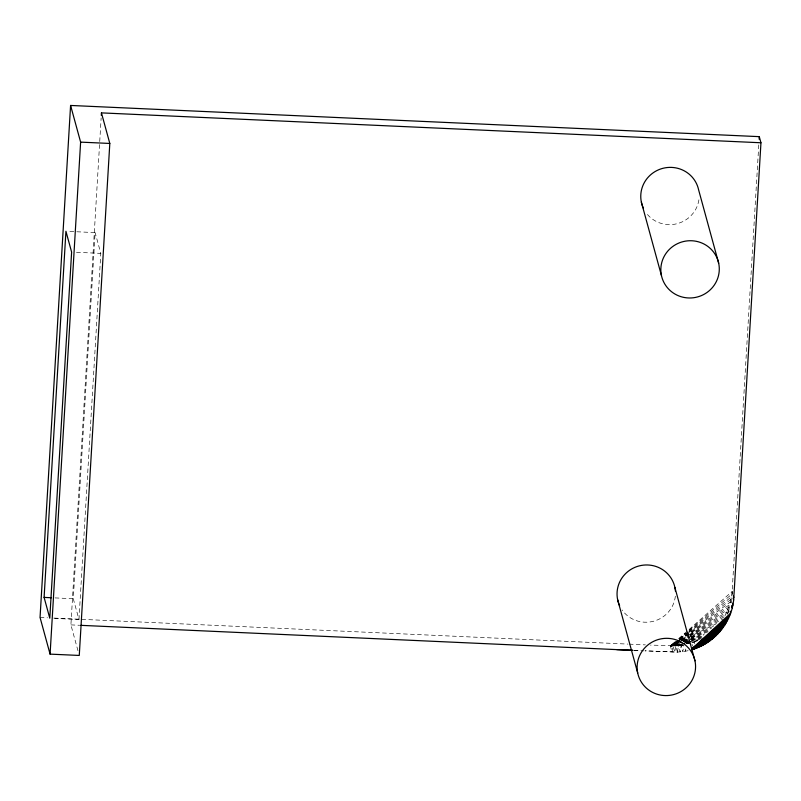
<?xml version="1.0" encoding="UTF-8"?>
<svg xmlns="http://www.w3.org/2000/svg" width="801" height="801" viewBox="0 0 801 801"><rect width="100%" height="100%" fill="white"/><g stroke="black" fill="none" stroke-linecap="round" stroke-linejoin="round"><path stroke-width="0.6" stroke-dasharray="4 3" d="M77.977 650.752L70.909 624.89L101.146 117.877M54.648 618.412L78.969 619.513L73.281 598.727L95.119 232.6L68.365 231.389M78.969 619.513L100.806 253.386L95.119 232.6M724.935 615.889L729.821 604.475L732.144 591.448L758.827 144.13M685.826 648.99L685.496 651.213L677.446 652.124L644.965 650.903M682.933 645.236L681.15 645.526L680.139 651.944L678.467 645.826L650.402 645.105M677.446 652.124L678.467 645.826L681.15 645.526L682.832 651.634L683.824 645.095L670.377 646.017L672.049 652.124L673.07 646.077L674.742 652.184L675.774 646.017L677.446 652.124L645.185 650.792M675.053 641.881L670.377 646.017L681.15 645.526M678.797 638.567L688.159 630.307M689.09 629.476L732.144 591.448L732.985 594.502M675.113 642.022L670.377 646.017L685.235 644.665M678.898 638.828L685.526 633.231M689.311 630.037L731.934 594.092M675.233 642.102L670.377 646.017L682.072 644.685M679.118 638.968L687.859 631.929M688.83 631.148L731.583 596.715L731.884 598.898M676.254 641.491L670.377 646.017L682.212 644.394M680.169 638.487L688.009 632.46M688.99 631.709L731.113 599.328L731.954 602.382M678.397 640.129L670.377 646.017L684.695 643.724M679.398 639.398L687.418 633.521M688.419 632.78L730.532 601.911L730.802 604.395M678.577 640.279L670.377 646.017L684.755 643.383M679.598 639.568L729.821 604.475M678.597 640.54L670.377 646.017L681.18 643.784M679.628 639.849L728.99 607.008L729.821 610.062M678.757 640.7L670.377 646.017L679.979 643.804M679.809 640.039L728.039 609.491L728.87 612.545M679.989 640.229L670.377 646.017L679.969 643.583M681.05 639.578L688.53 635.083M689.601 634.442L726.978 611.934L727.528 613.977M679.969 640.53L670.377 646.017L679.939 643.353M681.03 639.919L688.49 635.654M689.561 635.043L725.796 614.327M677.956 641.901L670.377 646.017L679.889 643.133M682.282 639.558L688.78 636.034M689.861 635.453L724.505 616.67M680.259 640.94L670.377 646.017L682.202 642.142M681.361 640.379L689.05 636.425M690.152 635.864L723.113 618.953M680.399 641.15L670.377 646.017L682.112 641.881M681.511 640.61L717.155 623.328M680.53 641.371L670.377 646.017L678.527 642.933M681.651 640.85L689.551 637.246M690.682 636.725L714.362 625.891M686.948 643.754L691.684 643.103L699.203 640.069L689.591 642.052M678.357 642.572L670.377 646.017L678.447 642.752M682.923 640.61L689.771 637.666M690.913 637.175L711.458 628.334M683.063 640.89L689.981 638.097M691.133 637.626L709.586 630.177M684.344 640.73L690.162 638.537M691.333 638.097L708.795 631.498M683.293 641.461L704.419 634.022M683.383 641.761L703.488 635.183M684.655 641.701L702.497 636.304M684.715 642.032L701.456 637.376M684.765 642.362L702.757 637.796M684.785 642.702L688.389 641.871M689.591 641.591L700.404 639.108M685.986 642.792L688.389 642.302M688.149 650.662L685.496 651.213L684.384 647.138M685.956 643.163L690.752 642.292M691.954 642.072L696.75 641.19M685.886 643.533L690.662 642.772M691.854 642.582L694.237 642.202L694.797 644.244M634.022 650.332L640.229 650.592M76.485 252.285L100.806 253.386M55.039 597.906L73.281 598.727M40.05 617.451L47.539 617.791M53.777 618.072L627.934 644.094M629.185 644.144L645.406 644.885M70.909 624.89L79.649 625.281M633.891 650.392L643.734 650.843M691.964 644.124L692.525 646.157M732.144 591.448L732.695 594.732M731.113 599.328L731.523 602.592M728.99 607.008L729.19 609.461M728.039 609.491L728.299 613.155M726.978 611.934L727.118 614.367M675.353 596.154A29.277 28.586 -15.3 0 1 653.426 621.276A29.277 28.586 -15.3 0 1 622.087 609.962M698.913 199.809A29.277 28.586 -15.3 0 1 676.525 223.839A29.277 28.586 -15.3 0 1 645.806 212.365"/><path stroke-width="1.2" d="M760.95 142.768L759.278 136.651L70.588 105.452L40.05 617.451L50.083 654.127L79.269 655.448L109.807 143.449L101.447 112.881L760.95 142.768L733.816 597.566C732.665 621.606 714.712 643.323 691.633 649.741M44.095 597.406L65.932 231.279L71.619 252.065L49.782 618.192L44.095 597.406L51.394 597.736M50.083 654.127L80.621 142.127L70.588 105.452M101.296 115.384L101.447 112.881M759.128 139.144L759.278 136.651M691.674 649.16L730.662 613.115L730.101 611.083M729.711 615.609L691.694 649.18L726.177 622.788M728.65 618.052L691.714 649.2L727.468 620.445M721.681 629.426L691.804 649.311L724.785 625.06M691.784 649.291L723.283 627.283M703.278 644.945L693.356 649.221L719.979 631.498L691.814 649.341M705.621 643.603L693.356 649.221L718.177 633.501M707.904 642.162L693.356 649.221L716.294 635.413M710.117 640.62L693.356 649.221L714.312 637.236M693.356 649.221L712.259 638.978M616.66 649.611L632.78 650.282M80.621 142.127L109.807 143.449M80.891 625.341L632.66 650.342M718.687 263.229A29.277 28.586 -15.3 0 0 670.627 248.2A29.277 28.586 -15.3 0 0 680.86 296.64A29.277 28.586 -15.3 0 0 718.687 263.229L698.622 189.877A29.277 28.586 -15.3 0 0 661.005 168.871A29.277 28.586 -15.3 0 0 643.323 208.05M641.361 202.132L661.426 275.484M733.265 595.523L733.816 597.566M731.643 605.987L732.204 608.029L731.934 605.856M674.903 587.473L694.968 660.825A29.277 28.586 -15.3 0 1 657.14 694.237A29.277 28.586 -15.3 0 1 646.918 645.786A29.277 28.586 -15.3 0 1 694.968 660.825M617.651 599.719L637.716 673.07M733.235 598.017L733.606 600.199M732.484 603.263L732.785 605.436M619.604 605.636A29.277 28.586 -15.3 0 1 639.128 565.917A29.277 28.586 -15.3 0 1 675.433 591.168"/></g></svg>
